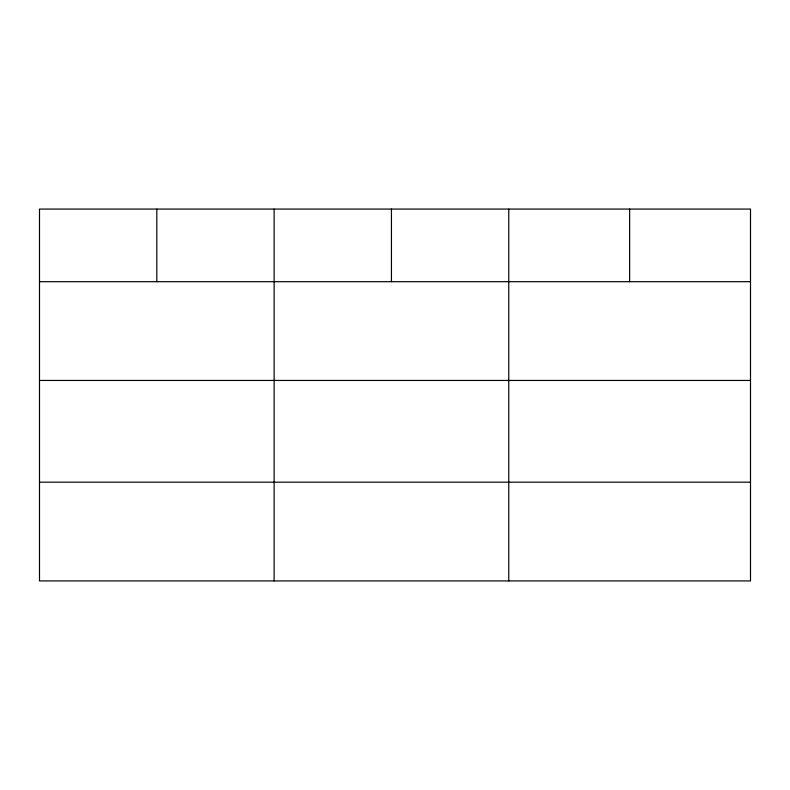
<?xml version="1.0" encoding="UTF-8"?>
<svg xmlns="http://www.w3.org/2000/svg" width="790" height="790" viewBox="0 0 790 790"><rect width="100%" height="100%" fill="white"/><g stroke="black" fill="none" stroke-linecap="round" stroke-linejoin="round"><path stroke-width="1.19" d="M750.5 380.444L750.5 209.073L39.5 209.073L39.5 580.927L750.5 580.927L750.5 380.444L39.5 380.444M39.5 281.694L750.5 281.694M39.5 482.176L750.5 482.176M629.63 209.073L629.63 281.694M508.76 209.073L508.76 580.927M391.445 209.073L391.445 281.694M274.13 209.073L274.13 580.927M156.815 209.073L156.815 281.694"/></g></svg>
